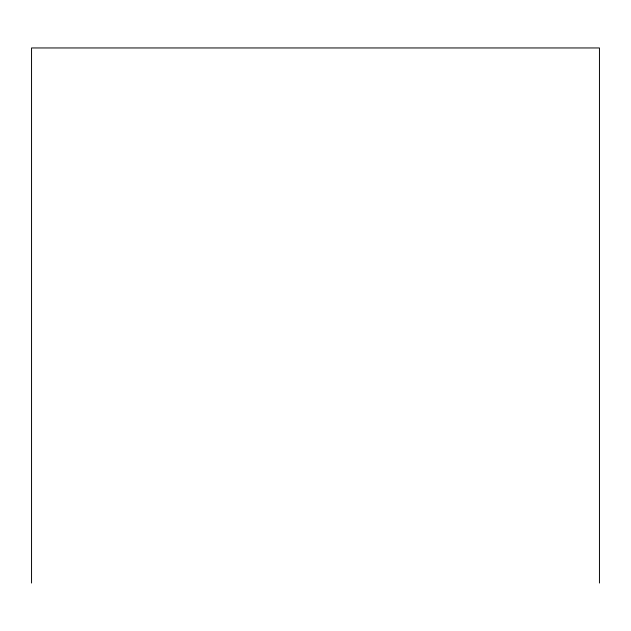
<?xml version="1.0" encoding="UTF-8"?>
<svg xmlns="http://www.w3.org/2000/svg" width="631" height="631" viewBox="0 0 631 631"><rect width="100%" height="100%" fill="white"/><g stroke="black" fill="none" stroke-linecap="round" stroke-linejoin="round"><path stroke-width="0.95" d="M599.45 583.044L599.45 47.956L31.55 47.956L31.55 583.044"/></g></svg>
